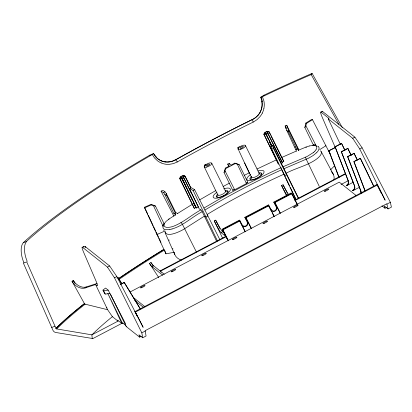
<?xml version="1.0" encoding="UTF-8"?>
<svg xmlns="http://www.w3.org/2000/svg" width="412" height="412" viewBox="0 0 412 412"><rect width="100%" height="100%" fill="white"/><g stroke="black" fill="none" stroke-linecap="round" stroke-linejoin="round"><path stroke-width="0.62" d="M288.302 129.533L297.788 148.444L296.995 149.52L288.287 131.711L288.302 129.533L286.726 125.238L285.125 125.902L286.695 130.28L296.465 151.178M312.481 119.676L306.497 123.415L305.838 125.639L315.535 144.607L313.563 145.379L304.859 127.571L305.792 123.121L311.776 119.382L312.481 119.676L330.486 154.68M334.014 179.792C334.426 177.129 333.859 174.163 331.902 172.206M263.912 108.413L263.747 109.159A20.121 19.359 -7.5 0 1 262.274 113.089M224.046 172.51L225.343 168.117L229.319 166.031L227.702 164.094L229.242 163.286L230.859 165.222L234.835 163.131L239.151 164.579L247.854 182.387L246.443 183.551L234.649 189.741L232.749 190.318L224.046 172.51L225.735 168.59L235.226 163.605L239.151 164.579M161.092 191.214L163.564 192.667L164.8 194.397L173.854 213.529L175.419 213.375L175.682 212.453L166.293 193.516C165.269 191.982 162.879 189.036 161.092 191.214L173.89 216.192M174.018 252.319L165.959 253.823L144.586 207.854L151.261 204.939L153.439 205.681L162.895 225.894A1.71 1.602 -5.4 0 0 163.018 226.476L163.003 228.006L163.986 229.124M196.478 208.003L196.04 207.478L194.33 208.374L180.121 178.993L180.533 177.85L181.476 177.356L182.269 178.617L196.478 208.003L198.393 206.994L183.113 176.496L184.056 176.001L185.189 176.331L190.864 187.8M268.269 139.014L265.199 132.659L264.257 133.158L263.845 134.297L278.476 164.182L264.267 134.801L264.674 133.658L265.622 133.164L265.858 133.452L271.709 145.369M194.33 208.374L179.704 178.489L180.111 177.351L181.053 176.856L186.631 188.408M173.854 213.529L175.754 214.647A279.717 95.975 -26.1 0 0 169.152 218.963L166.072 221.383L164.228 223.695A12.247 4.202 -26.1 0 0 164.146 223.855C162.74 229.175 170.959 227.28 173.782 226.142C183.654 222.3 191.601 214.843 200.907 209.904A1.736 0.366 60 0 1 202.184 211.675L216.815 241.659M262.3 113.099L262.094 113.511A19.884 19.055 -10.6 0 1 259.941 116.699L256.975 119.696L253.272 122.055A278.605 48.858 -26.9 0 0 177.263 161.973L173.37 163.621L169.219 164.352A19.936 18.633 -70.4 0 1 166.072 164.275L165.083 164.115A20.1 18.792 -75.1 0 1 161.107 162.905M304.859 127.571L305.838 125.639M260.188 112.028L260.528 111.353A18.046 17.314 -0.3 0 0 261.584 108.608L261.754 107.903A17.742 17.041 4.8 0 0 262.166 104.885L262.187 104.21A17.273 16.562 9.5 0 0 261.61 99.977L261.46 99.405A16.995 16.295 10 0 0 260.92 97.932L260.811 97.654M315.958 149.865L316.792 148.124L316.694 146.734A13.642 4.681 -26.1 0 0 316.617 146.59L316.54 146.476A14.173 4.862 -26.1 0 0 316.39 146.296L316.081 146.028M315.927 149.911L314.928 151.127M260.693 97.263A2.173 0.381 -26.9 0 0 262.413 96.707A277.642 48.688 -26.9 0 1 311.173 74.608L312.121 73.393L342.403 127.751M258.092 115.097L257.768 115.468A18.046 17.175 -8.5 0 1 255.291 117.786M314.845 151.219L313.584 152.404M334.776 165.583L330.45 169.929M316.55 152.749C318.306 151.286 320.294 147.676 318.285 146.62M316.452 152.842L313.12 155.545L309.021 157.961M313.547 152.435L307.151 156.462L283.018 166.778L298.638 198.383M232.749 190.318L233.692 189.546M109.844 293.586L105.235 294.065L104.581 293.55L102.974 290.099L105.554 288.045L108.191 290.141L125.629 323.94M125.871 325.48L122.688 322.951L122.858 323.533L122.421 323.183L121.823 323.497L117.528 320.088L118.017 321.123L91.891 334.848L56.681 328.941A0.865 0.752 44.9 0 1 55.97 328.379A282.132 49.476 -26.9 0 1 84.429 303.598L72.028 281.293L73.238 280.335L75.041 283.471M72.059 281.344L72.28 281.726L73.496 280.768A10.444 7.328 42.1 0 0 86.304 286.968M255.275 117.765L254.683 118.198A17.865 16.938 -9.9 0 1 252.458 119.531L252.18 119.671A280.773 49.229 -26.9 0 0 175.636 159.871A17.881 16.459 -66.5 0 1 173.359 160.943L172.273 161.329A18.056 16.645 -67 0 1 168.935 161.978M184.638 228.717L204.367 216.156L205.964 217.088L207.895 215.955L207.488 215.713M184.514 228.799C180.904 231.163 165.547 238.795 165.006 230.988L156.972 234.49L156.9 233.82M177.299 213.766A1.741 0.355 59 0 1 177.505 213.524L192.45 204.203M153.439 265.668A20.657 1.597 61.8 0 1 151.626 263.484L151.235 262.923A19.441 1.504 61.8 0 1 150.957 262.506L149.494 263.438A19.652 1.581 62.8 0 0 149.726 263.788L150.107 264.355A20.878 1.679 62.8 0 0 151.951 266.626L153.444 265.678L164.295 274.294M312.121 73.393A281.638 49.389 -26.9 0 0 263.845 95.244L260.657 97.273M309.381 145.961L312.811 145.395L313.733 144.818M315.371 145.673L314.243 145.426L315.535 144.607M319.727 149.623L325.902 145.771L325.269 145.503M202.184 211.675C191.616 217.248 183.288 225.709 172.041 228.979M203.914 208.075L224.169 196.297L244.738 185.225L269.994 172.752L281.046 167.663L281.195 168.065M204.872 210.038C229.695 195.03 255.45 181.574 281.896 169.656L282.029 169.94M199.619 199.897L215.816 190.565M163.564 192.667L165.037 191.801M200.907 209.904L199.274 208.946L189.983 189.669L189.886 188.608L191.353 187.743L194.608 189.654L219.879 239.676M189.886 188.608L193.135 190.519L194.608 189.654M214.456 220.837L215.682 220.147A10.449 0.809 61.8 0 0 222.593 231.693M204.98 166.077L204.476 165.104L205.99 164.259M223.067 186.548L229.355 183.149M180.976 177.067L180.817 176.563L182.454 175.703L182.696 175.991L183.639 175.497L185.189 176.331M265.117 132.875L264.957 132.37L266.6 131.51L266.842 131.799L267.785 131.304L269.33 132.139L283.811 161.38L282.102 162.282L279.532 157.09M278.96 155.937L267.259 132.303L268.202 131.809L269.33 132.139M181.718 177.644L183.355 176.784M265.858 133.452L267.501 132.592L268.058 133.56L282.539 162.802L281.581 163.307M182.269 178.617L183.917 177.752M266.415 134.425L268.058 133.56M335.25 147.63A17.345 1.396 62.8 0 0 334.06 144.7L322.534 117.976A17.345 1.396 62.8 0 1 321 112.121L322.421 111.374L354.892 137.16L362.097 147.784L390.375 202.313L391.4 207.159L388.053 208.92L384.308 205.948L385.004 208.245L386.662 207.375M97.057 283.461L86.288 286.937L84.97 287.978L95.599 284.543L97.052 285.696A17.345 1.396 62.8 0 0 95.517 279.841L83.991 253.117A17.345 1.396 62.8 0 1 82.457 247.262L83.878 246.515L84.409 246.937L85.176 246.536L109.638 265.967L116.843 276.591L143.144 327.293L135.414 312.064L134.894 311.652L376.903 184.55L377.423 184.962L385.153 200.191L359.758 149.01L352.703 138.308L328.24 118.877L329.003 118.476L321 112.121M335.064 146.708L348.428 181.352L335.064 146.708L341.507 143.325L345.024 150.416M335.265 146.868L341.708 143.484M338.839 177.191L328.822 150.797L335.317 147.388M82.457 247.262L107.45 267.115L109.638 265.967M352.703 138.308L354.892 137.16M328.822 150.797L335.517 147.542M341.337 151.688L354.701 186.332L341.337 151.688L347.779 148.305L351.297 155.396M341.538 151.848L347.98 148.464M107.45 267.115L114.51 277.817L116.843 276.591M359.758 149.01L362.097 147.784M361.041 193.465A3.487 3.275 -40.2 0 0 360.958 191.312L347.604 156.668L354.047 153.285L357.286 159.799M116.957 278.069L118.033 277.503L121.653 283.456M347.604 156.668L354.248 153.444M226.914 238.682L222.145 229.227L239.48 220.126L242.189 225.004A3.033 2.977 -51.5 0 0 246.216 226.26A3.033 2.977 -51.5 0 0 247.54 222.192L244.831 217.315L268.439 204.913L271.147 209.801A3.033 2.977 -51.5 0 0 275.175 211.057A3.033 2.977 -51.5 0 0 276.503 206.989L273.789 202.107L291.124 193.001L291.907 193.625L297.366 204.383M239.872 220.435L222.537 229.541L228.284 240.876M245.222 217.624L268.83 205.227M274.181 202.416L291.516 193.31L297.268 204.646M222.145 229.227L222.928 229.85L239.877 220.95L239.485 220.636L245.15 231.807M251.274 228.593L245.609 217.423L246 217.732L268.835 205.743L274.217 216.352M280.232 213.38L274.567 202.215L274.959 202.524L291.907 193.625M120.345 284.295L124.3 282.483L140.43 308.985M364.908 190.71L353.877 161.648L360.32 158.265L373.782 186.152M120.546 284.455L124.3 282.483M353.877 161.648L360.521 158.424M225.776 236.385L160.144 270.854L161.097 272.275M345.477 173.519L294.755 200.16L295.147 200.469L345.297 174.132M160.536 271.168L226.167 236.699L221.038 232.625L222.614 231.74L224.525 233.259M130.156 291.959L339.267 182.135L356.395 195.736M341.1 184.468L348.495 180.585M348.052 184.55L346.399 185.421L346.713 185.668L353.326 182.197M359.599 187.172L352.981 190.648L352.667 190.401L354.871 189.242M135.414 312.064L377.423 184.962M121.957 323.307L92.921 338.556L55.785 332.489A3.471 3.013 44.9 0 1 52.942 330.259L23.417 263.17L26.708 261.872L55.97 328.379M110.37 294.003L126.196 326.51L126.783 326.201M145.225 331.068L146.064 336.012L142.717 337.768L141.816 332.855L145.225 331.068L145.06 330.723L386.791 203.77L388.053 208.92M386.966 204.105L390.375 202.313M126.196 326.51L139.586 337.14L141.244 336.269M244.115 175.44L249.193 172.875L238.96 150.761M308.846 158.048L283.894 168.76M238.754 150.277L237.909 147.496L239.475 146.718M253.22 122.081L252.18 119.671A17.891 17.144 9.1 0 0 261.841 101.455M282.905 184.859L281.587 185.508L286.603 195.937M256.939 169.049L276.591 159.784M285.866 128.343L287.447 127.607M295.945 199.727L271.832 149.098L270.885 145.977L272.461 145.24L272.986 146.075L283.018 166.778M271.832 149.098L273.408 148.361L272.461 145.24M281.612 157.518L296.341 151.055M144.586 207.854L144.524 207.226L151.199 204.311L155.437 206.046L164.146 223.855M163.595 230.741L164.115 230.514M153.47 153.614A2.173 0.381 -26.9 0 1 152.285 154.546A277.642 48.688 -26.9 0 0 26.481 241.468L23.185 242.771A281.638 49.389 -26.9 0 1 149.777 155.154L153.47 153.542L153.815 154.176A17.031 15.687 -82.1 0 0 155.891 157.023L156.272 157.399M262.223 101.311L261.893 101.45M298.329 150.215L298.334 150.251A279.707 95.97 -26.1 0 1 305.925 147.125L309.309 145.982M51.696 327.499L54.987 326.201M246.428 182.82L247.854 182.387M169.929 229.453L171.232 229.18A13.854 4.753 -26.1 0 0 172.041 228.979M169.868 229.463L166.927 229.736L164.666 229.422A15.419 5.289 -26 0 1 164.017 229.134M102.974 290.099L103.623 290.614L108.191 290.141M314.222 145.426L314.243 145.426A1.756 1.581 -68.2 0 1 316.143 145.627M165.444 161.947L163.842 161.622A18.04 16.696 -73.9 0 1 161.525 160.907L161.231 160.778M295.821 149.355L296.995 149.52M165.001 161.885L165.021 161.89A18.061 16.743 -72.5 0 1 162.148 161.169L160.15 160.268A17.649 16.31 -78.6 0 1 157.801 158.785M316.632 145.982L316.962 146.049M153.439 205.681L155.437 206.046M106.497 307.795L106.986 307.913M118.017 321.123L112.388 316.658L107.63 309.726L85.14 304.159A0.881 0.623 43.4 0 1 84.45 303.634A282.132 49.476 -26.9 0 0 55.991 328.421M315.422 145.694L316.03 145.992M181.316 260.147C177.948 258.999 174.441 256.249 174.369 252.402M305.792 123.121L306.497 123.415M317.76 146.317L318.255 146.595M320.309 150.766L321.221 151.642L333.535 174.734M204.476 165.104L205.459 165.675M175.682 212.453L177.505 213.524M164.8 194.397L166.711 195.561L175.419 213.375M157.811 158.775L155.957 157.09M252.18 119.671L252.098 119.604A281.314 49.332 -26.9 0 0 175.553 159.805L175.636 159.871A2.168 0.5 60.7 0 1 177.263 161.973M381.981 205.845L385.004 208.245M273.789 202.107L276.503 206.989M268.835 205.743L268.444 205.428L271.559 211.572M270.88 209.584L271.147 209.801M244.831 217.315L247.54 222.192M151.956 266.631L162.714 275.175M118.033 277.503L121.828 283.93M133.416 297.557L145.009 306.76M134.75 300.43L143.778 307.604M142.717 337.768L138.973 334.796L139.586 337.14M149.777 155.154L150.267 155.566M331.387 171.732L331.655 171.964M286.695 130.28L288.287 131.711M267.785 131.304L268.202 131.809M267.259 132.303L267.501 132.592M264.957 132.37L265.199 132.659M264.257 133.158L264.674 133.658M263.845 134.297L264.267 134.801M283.317 160.798L283.811 161.38M282.102 162.282L282.539 162.802M234.835 163.131L235.226 163.605M225.343 168.117L225.735 168.59M183.639 175.497L184.056 176.001M180.817 176.563L181.053 176.856M180.111 177.351L180.533 177.85M179.704 178.489L180.121 178.993M298.37 150.195L298.597 150.576M249.214 172.803L249.461 173.246M150.957 262.506L153.331 266.049M158.738 277.564L149.494 263.438M73.46 280.716L73.254 280.366M124.1 282.323L140.09 308.67M270.885 145.977L271.384 146.821M311.173 74.608L338.844 124.28M152.301 154.577L154.546 157.971L157.533 160.824A19.73 18.406 -78.5 0 0 161.097 162.895M224.967 170.743L234.649 189.741M376.903 184.55L381.193 193.007M291.124 193.001L291.686 194.103M274.959 202.524L280.273 212.994M268.439 204.913L268.727 205.485M272.126 212.69L274.109 216.599M224.566 170.264L225.148 171.407M246 217.732L251.382 228.346M239.48 220.126L245.186 231.42M222.928 229.85L228.387 240.608M134.894 311.652L137.469 316.725M286.304 191.225L283.059 184.787A10.475 0.809 61.8 0 0 288.652 194.649M286.536 191.683L286.767 192.141M286.999 192.6L287.231 193.063M287.694 193.98L287.926 194.438M215.682 220.147L219.951 228.624M196.416 252.031L182.392 224.272A1.736 0.582 56.5 0 0 180.899 222.635M273.408 148.361L298.437 198.507M229.242 163.286L229.803 164.414M85.176 246.536L85.748 247.684M211.835 163.399L225.606 191.168A1.385 1.303 -17.4 0 0 228.047 191.199M114.51 277.817L141.816 332.855M268.912 131.634L270.323 134.492M270.89 135.636L283.039 160.227M245.516 145.73L259.287 173.483A1.385 1.303 -17.4 0 0 261.728 173.509M184.767 175.826L190.699 187.836M183.113 176.496L191.678 193.789M286.726 125.238L298.731 149.669M122.421 323.183L107.79 293.354L121.823 323.497M262.413 96.707L263.814 100.657A19.719 19.034 2.6 0 1 264.272 104.185L264.277 104.854A19.761 19.065 -1.9 0 1 263.901 108.407M265.622 133.164L271.781 145.905M181.476 177.356L196.04 207.478M269.659 141.903L271.333 145.369M265.395 133.447L266.507 135.749M269.556 142.068L271.22 145.513M204.203 166.7L217.757 194.835A1.385 1.303 -17.4 0 1 216.243 196.709M214.286 220.935L222.768 238.558M193.135 190.519L217.51 241.01M187.187 189.561L192.486 200.536M193.321 202.271L195.551 206.891M181.527 178.216L182.913 181.089M193.449 202.92L194.84 205.794M319.285 186.404L306.245 159.228A1.736 0.319 67.9 0 1 305.606 157.137M244.646 162.998L251.438 177.145A1.385 1.303 -17.4 0 1 249.924 179.019M95.599 284.543L107.63 309.726M360.32 158.265L373.772 186.497M354.047 153.285L357.343 160.196M347.779 148.305L351.07 155.221M341.507 143.325L344.53 149.664M328.24 118.877L340.379 144.411M227.702 164.094L228.784 166.371M282.297 170.501L282.431 170.779M282.565 171.062L282.833 171.624M282.967 171.907L283.229 172.468M283.363 172.752L283.631 173.313M283.765 173.591L284.064 174.25M284.259 174.631L285.398 177.021M285.851 177.979L286.531 179.411M286.757 179.889L288.575 183.711M288.802 184.19L289.482 185.621M290.388 187.532L291.068 188.964M291.294 189.438L294.014 195.164M294.24 195.638L294.693 196.596M294.92 197.07L295.6 198.502M285.125 125.902L286.031 127.833M294.894 146.708L295.255 147.47M237.909 147.496L238.378 148.49M237.358 164.233L246.443 183.551M144.524 207.226L147.748 214.122M148.284 215.27L153.125 225.622M153.661 226.77L155.54 230.792M156.081 231.941L158.512 237.142M159.053 238.301L160.948 242.359M164.738 250.465L165.959 253.823M103.623 290.614L105.235 294.065M281.602 169.023L281.473 168.724M165.001 232.517L174.765 254.508M163.018 226.476L163.142 226.755M168.905 239.841L169.136 240.381M172.7 248.462L172.937 249.002M321.283 151.76C322.009 154.618 319.14 156.859 317.255 158.574C308.032 165.572 296.233 167.844 286.113 173.22L286.582 174.75L284.507 175.718L284.12 174.446M354.078 161.808L365.197 190.936M347.805 156.828L360.969 191.307M329.018 150.957L339.117 177.412M266.6 131.51L266.765 132.01M182.454 175.703L182.619 176.202M297.788 148.444L298.334 150.251M166.293 193.516L166.711 195.561M151.199 204.311L151.261 204.939M92.242 338.607L91.891 334.848A248.719 43.713 -26.9 0 1 112.388 316.658M263.881 95.898L263.845 95.244M23.927 262.732A16.547 7.627 71.7 0 1 23.206 242.884M261.213 97.644A14.338 9.883 -84 0 1 262.295 101.254M260.209 112.064A18.169 17.376 -5 0 1 258.123 115.123M168.704 161.993A18.174 16.804 -69 0 1 165.444 161.937M161.226 160.814A17.737 16.434 -76.8 0 1 158.465 159.295L157.966 158.898A17.376 16.058 -80.3 0 1 156.256 157.415M156.261 156.921A14.353 10.532 26.8 0 1 154.129 154.103M175.502 159.702A18.066 16.557 -66 0 1 165.078 161.808M27.228 261.429A16.547 7.632 71.7 0 1 26.507 241.587M163.894 249.394A282.132 49.476 -26.9 0 0 118.198 278.919A282.132 49.476 -26.9 0 1 163.914 249.43M56.681 328.941A281.7 49.399 -26.9 0 1 85.14 304.159M118.841 279.527A281.7 49.399 -26.9 0 1 164.424 250.079M84.98 287.998A10.424 7.365 43.4 0 1 72.291 281.72M83.512 247.071A17.345 1.344 61.8 0 1 83.878 246.515M322.055 111.925A17.345 1.344 61.8 0 1 322.421 111.374M287.056 195.53A10.444 0.839 62.8 0 1 281.571 185.493M221.012 232.569A10.475 0.845 62.8 0 1 214.271 220.92M348.109 181.115A3.492 3.26 -39.6 0 1 346.404 185.436M348.418 181.357A3.487 3.275 -40.2 0 1 346.719 185.683M360.649 191.075A3.492 3.26 -39.6 0 1 360.618 193.532M354.686 186.337A3.487 3.275 -40.2 0 1 352.986 190.663M354.382 186.095A3.492 3.26 -39.6 0 1 352.677 190.416M207.185 214.441A252.185 86.525 -26.1 0 1 284.033 174.152M247.148 221.883A3.033 2.977 -51.5 0 1 242.086 225.153M276.112 206.675A3.033 2.977 -51.5 0 1 274.902 210.676A3.033 2.977 -51.5 0 1 270.89 209.718M225.189 190.777A4.336 1.488 -26.1 0 1 222.289 194.361A4.336 1.488 -26.1 0 1 217.788 194.356M258.669 173.03A4.336 1.488 -26.1 0 1 256.084 176.614A4.336 1.488 -26.1 0 1 251.5 176.588M225.06 190.591A6.52 2.235 -26.1 0 1 227.058 193.274A6.52 2.235 -26.1 0 1 218.406 197.43A6.52 2.235 -26.1 0 1 217.86 194.052M223.67 188.861A9.512 3.265 -26.1 0 1 229.453 191.575A9.512 3.265 -26.1 0 1 215.955 198.249A9.512 3.265 -26.1 0 1 217 192.157M259.112 172.839A6.52 2.235 -26.1 0 1 260.569 175.754A6.52 2.235 -26.1 0 1 251.974 179.75A6.52 2.235 -26.1 0 1 251.541 176.362M257.958 170.98A9.512 3.265 -26.1 0 1 262.928 174.127A9.512 3.265 -26.1 0 1 249.476 180.569A9.512 3.265 -26.1 0 1 250.676 174.467M162.812 225.879A2.524 2.184 -76.8 0 1 164.172 223.937M163.343 225.416A1.756 1.318 39.6 0 1 164.151 223.865M168.796 219.354A1.736 0.577 56.5 0 1 169.152 218.963M312.826 145.426A1.797 1.612 -66.7 0 1 314.227 145.194M305.925 147.125A1.736 0.314 67.8 0 1 306.337 147.3M175.641 215.255A1.741 0.366 60 0 1 175.754 214.652M233.583 239.398A2.601 0.458 -26.9 0 0 236.905 237.276A2.601 0.458 -26.9 0 0 233.264 238.672A2.601 0.458 -26.9 0 0 233.583 239.398M264.2 223.314A2.601 0.458 -26.9 0 0 267.522 221.192A2.601 0.458 -26.9 0 0 263.881 222.593A2.601 0.458 -26.9 0 0 264.2 223.314M294.817 207.236A2.601 0.458 -26.9 0 0 298.144 205.114A2.601 0.458 -26.9 0 0 294.498 206.51A2.601 0.458 -26.9 0 0 294.817 207.236M325.434 191.153A2.601 0.458 -26.9 0 0 328.761 189.031A2.601 0.458 -26.9 0 0 325.119 190.432A2.601 0.458 -26.9 0 0 325.434 191.153M202.962 255.476A2.601 0.458 -26.9 0 0 206.288 253.354A2.601 0.458 -26.9 0 0 202.647 254.75A2.601 0.458 -26.9 0 0 202.962 255.476M172.345 271.559A2.601 0.458 -26.9 0 0 175.672 269.438A2.601 0.458 -26.9 0 0 172.025 270.833A2.601 0.458 -26.9 0 0 172.345 271.559M141.728 287.638A2.601 0.458 -26.9 0 0 145.05 285.516A2.601 0.458 -26.9 0 0 141.409 286.912A2.601 0.458 -26.9 0 0 141.728 287.638M206.52 167.133A4.192 1.437 -26.1 0 0 211.809 163.27A4.192 1.437 -26.1 0 0 205.727 164.748A4.192 1.437 -26.1 0 0 206.52 167.133M240.361 149.402A4.192 1.437 -26.1 0 0 245.464 145.524A4.192 1.437 -26.1 0 0 239.269 147.161A4.192 1.437 -26.1 0 0 240.361 149.402M207.437 165.928A1.792 0.613 -26.1 0 0 209.631 164.264A1.792 0.613 -26.1 0 0 206.984 164.96A1.792 0.613 -26.1 0 0 207.437 165.928M241.118 148.238A1.792 0.613 -26.1 0 0 243.312 146.579A1.792 0.613 -26.1 0 0 240.665 147.269A1.792 0.613 -26.1 0 0 241.118 148.238"/></g></svg>
